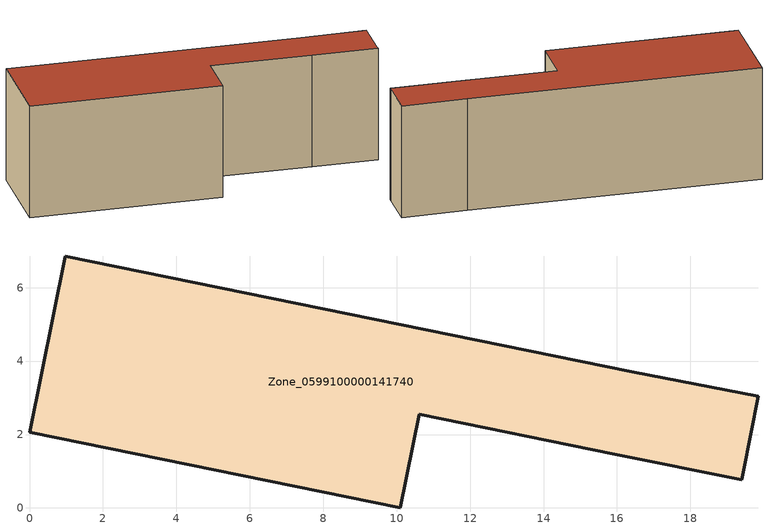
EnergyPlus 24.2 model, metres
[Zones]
Zone_0599100000141740
 floor ground (C_G): 0.98,6.86 16.4,3.71 19.84,3.05 19.44,0.98 19.4,0.78 15.94,1.46 10.61,2.55 10.1,0 0,2.06 z0
 wall outside (C_F): 16.4,3.71 0.98,6.86 0,2.06 10.1,0 10.61,2.55 15.94,1.46 19.4,0.78 19.44,0.98 19.84,3.05 16.4,3.71 z0:6.32
 roof outside (C_R): 15.94,1.46 19.4,0.78 19.44,0.98 19.84,3.05 16.4,3.71 0.98,6.86 0,2.06 10.1,0 10.61,2.55 z6.32
[BUILDING]
Pand.0599100000141740: North Axis=0; Terrain=City; Loads Convergence Tolerance Value=0.04; Temperature Convergence Tolerance Value=0.4; Solar Distribution=FullExterior; Maximum Number of Warmup Days=25; Minimum Number of Warmup Days=1
[Site:Location]
Rotterdam.The.Hague.AP_ZH_NLD Design_Conditions: Latitude=51.96; Longitude=4.45; Time Zone=1; Elevation=-4.5
[SITE:GROUNDTEMPERATURE:BUILDINGSURFACE]
18, 18, 18, 18, 18, 18, 18, 18, 18, 18, 18, 18
[MATERIAL] Thermal Absorptance=0.9; Solar Absorptance=0.7; Visible Absorptance=0.7
Name | Roughness | Thickness | Conductivity | Density | Specific Heat
G.TI.1946 | MediumSmooth | 0.15 | 1 | 540 | 1210
F.TI.1946 | Rough | 0.3 | 0.857143 | 1920 | 840
R.TI.1946 | MediumRough | 0.2 | 0.1 | 1500 | 1000
[CONSTRUCTION]
C_G: G.TI.1946
C_F: F.TI.1946
C_R: R.TI.1946
[ZONE]
Zone_0599100000141740: Type=1; Multiplier=1; Ceiling Height=Autocalculate; Volume=Autocalculate; Floor Area=autocalculate; Part of Total Floor Area=Yes
[ZONEINFILTRATION:DESIGNFLOWRATE]
Infil_Zone_0599100000141740: Zone or ZoneList or Space or SpaceList=Zone_0599100000141740; Schedule=AlwaysOn; Design Flow Rate Calculation Method=Flow/Area; Flow Rate per Floor Area=0.003; Constant Term Coefficient=1; Temperature Term Coefficient=0; Velocity Term Coefficient=0; Velocity Squared Term Coefficient=0
[HVACTEMPLATE:ZONE:IDEALLOADSAIRSYSTEM]
Zone_0599100000141740: Maximum Heating Supply Air Temperature=50; Minimum Cooling Supply Air Temperature=13; Maximum Heating Supply Air Humidity Ratio=0.0156; Minimum Cooling Supply Air Humidity Ratio=0.0077; Heating Limit=NoLimit; Cooling Limit=NoLimit; Dehumidification Control Type=ConstantSensibleHeatRatio; Cooling Sensible Heat Ratio=0.7; Dehumidification Setpoint=60; Humidification Control Type=None; Humidification Setpoint=30; Outdoor Air Method=None; Outdoor Air Flow Rate per Person=0.00944; Outdoor Air Flow Rate per Zone Floor Area=0; Outdoor Air Flow Rate per Zone=0; Demand Controlled Ventilation Type=None; Outdoor Air Economizer Type=NoEconomizer; Heat Recovery Type=None; Sensible Heat Recovery Effectiveness=0.7; Latent Heat Recovery Effectiveness=0.65
[ZONECONTROL:THERMOSTAT]
ThermostatControl_Zone_0599100000141740: Zone or ZoneList=Zone_0599100000141740; Control Type Schedule=DualSetpointControlType; Control 1=Thermostat_Zone_0599100000141740; Temperature Difference Between Cutout And Setpoint=0
[THERMOSTATSETPOINT:DUALSETPOINT]
Thermostat_Zone_0599100000141740: Heating Setpoint Temperature Schedule=HeatingSetpoint_Zone_0599100000141740; Cooling Setpoint Temperature Schedule=CoolingSetpoint_Zone_0599100000141740
[SCHEDULE:COMPACT]
HeatingSetpoint_Zone_0599100000141740: Through: 12/31, For: AllDays, Until: 24:00, 21
CoolingSetpoint_Zone_0599100000141740: Through: 12/31, For: AllDays, Until: 24:00, 24
DualSetpointControlType: Through: 12/31, For: AllDays, Until: 24:00, 4
AlwaysOn: Through: 12/31, For: AllDays, Until: 24:00, 1
